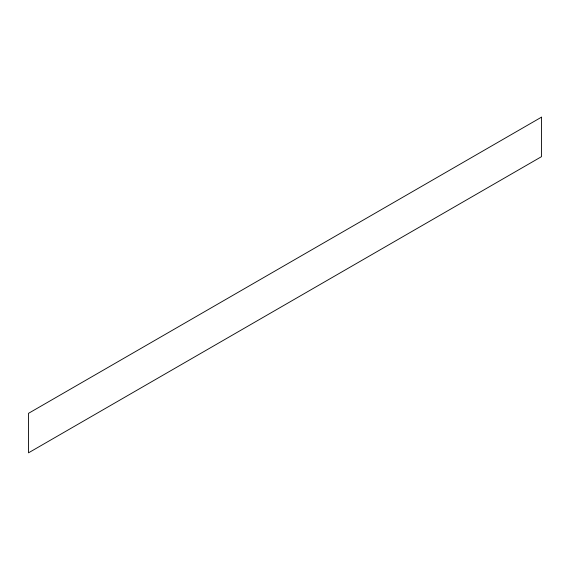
<?xml version="1.0" encoding="UTF-8"?>
<svg xmlns="http://www.w3.org/2000/svg" width="570" height="570" viewBox="0 0 570 570"><rect width="100%" height="100%" fill="white"/><g stroke="black" fill="none" stroke-linecap="round" stroke-linejoin="round"><path stroke-width="0.85" d="M541.5 117.163L28.5 413.343L28.5 452.837L541.5 156.657L541.5 117.163"/></g></svg>
